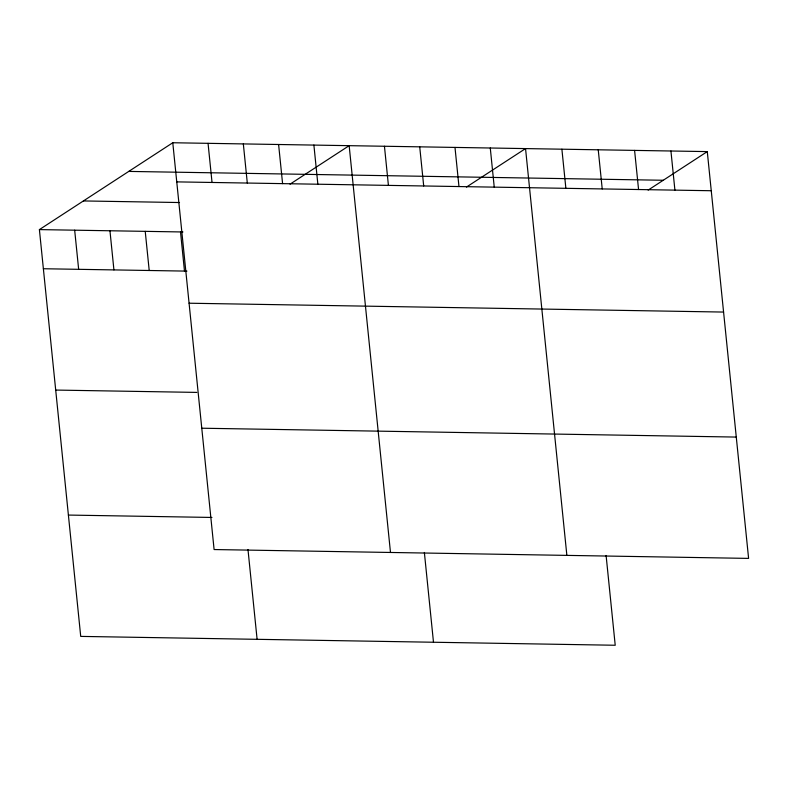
<?xml version="1.0" encoding="UTF-8"?>
<svg xmlns="http://www.w3.org/2000/svg" width="788" height="788" viewBox="0 0 788 788"><rect width="100%" height="100%" fill="white"/><g stroke="black" fill="none" stroke-linecap="round" stroke-linejoin="round"><path stroke-width="1.18" d="M606.1 555.471L615.221 645.254L80.721 636.399L39.4 229.603L172.779 142.746L707.279 151.601L748.6 558.396L214.1 549.541L172.779 142.746M290.033 184.175L349.163 145.672L390.484 552.467M466.417 187.101L525.547 148.587L566.867 555.382M648.15 190.105L707.279 151.601M128.759 171.41L663.26 180.265M176.758 181.88L711.259 190.735M83.42 200.94L179.516 202.536M39.4 229.603L182.944 231.977M43.379 268.738L186.914 271.121M189.081 303.213L723.581 312.068M55.702 390.07L196.803 392.404M201.777 428.219L736.278 437.074M68.398 515.066L211.942 517.45M670.933 151.001L674.912 190.135M634.586 150.4L638.566 189.534M598.24 149.799L602.219 188.933M561.893 149.188L565.873 188.332M490.274 148.006L494.243 187.14M454.991 147.425L458.971 186.559M419.718 146.834L423.698 185.968M384.445 146.253L388.415 185.387M424.368 552.457L433.489 642.24M313.89 145.081L317.859 184.215M278.607 144.499L282.587 183.634M243.334 143.918L247.304 183.052M208.052 143.327L212.031 182.461M247.984 549.541L257.105 639.324M180.511 231.938L184.481 271.072M145.228 231.357L149.208 270.491M109.956 230.776L113.925 269.91M74.673 230.185L78.652 269.319"/></g></svg>
